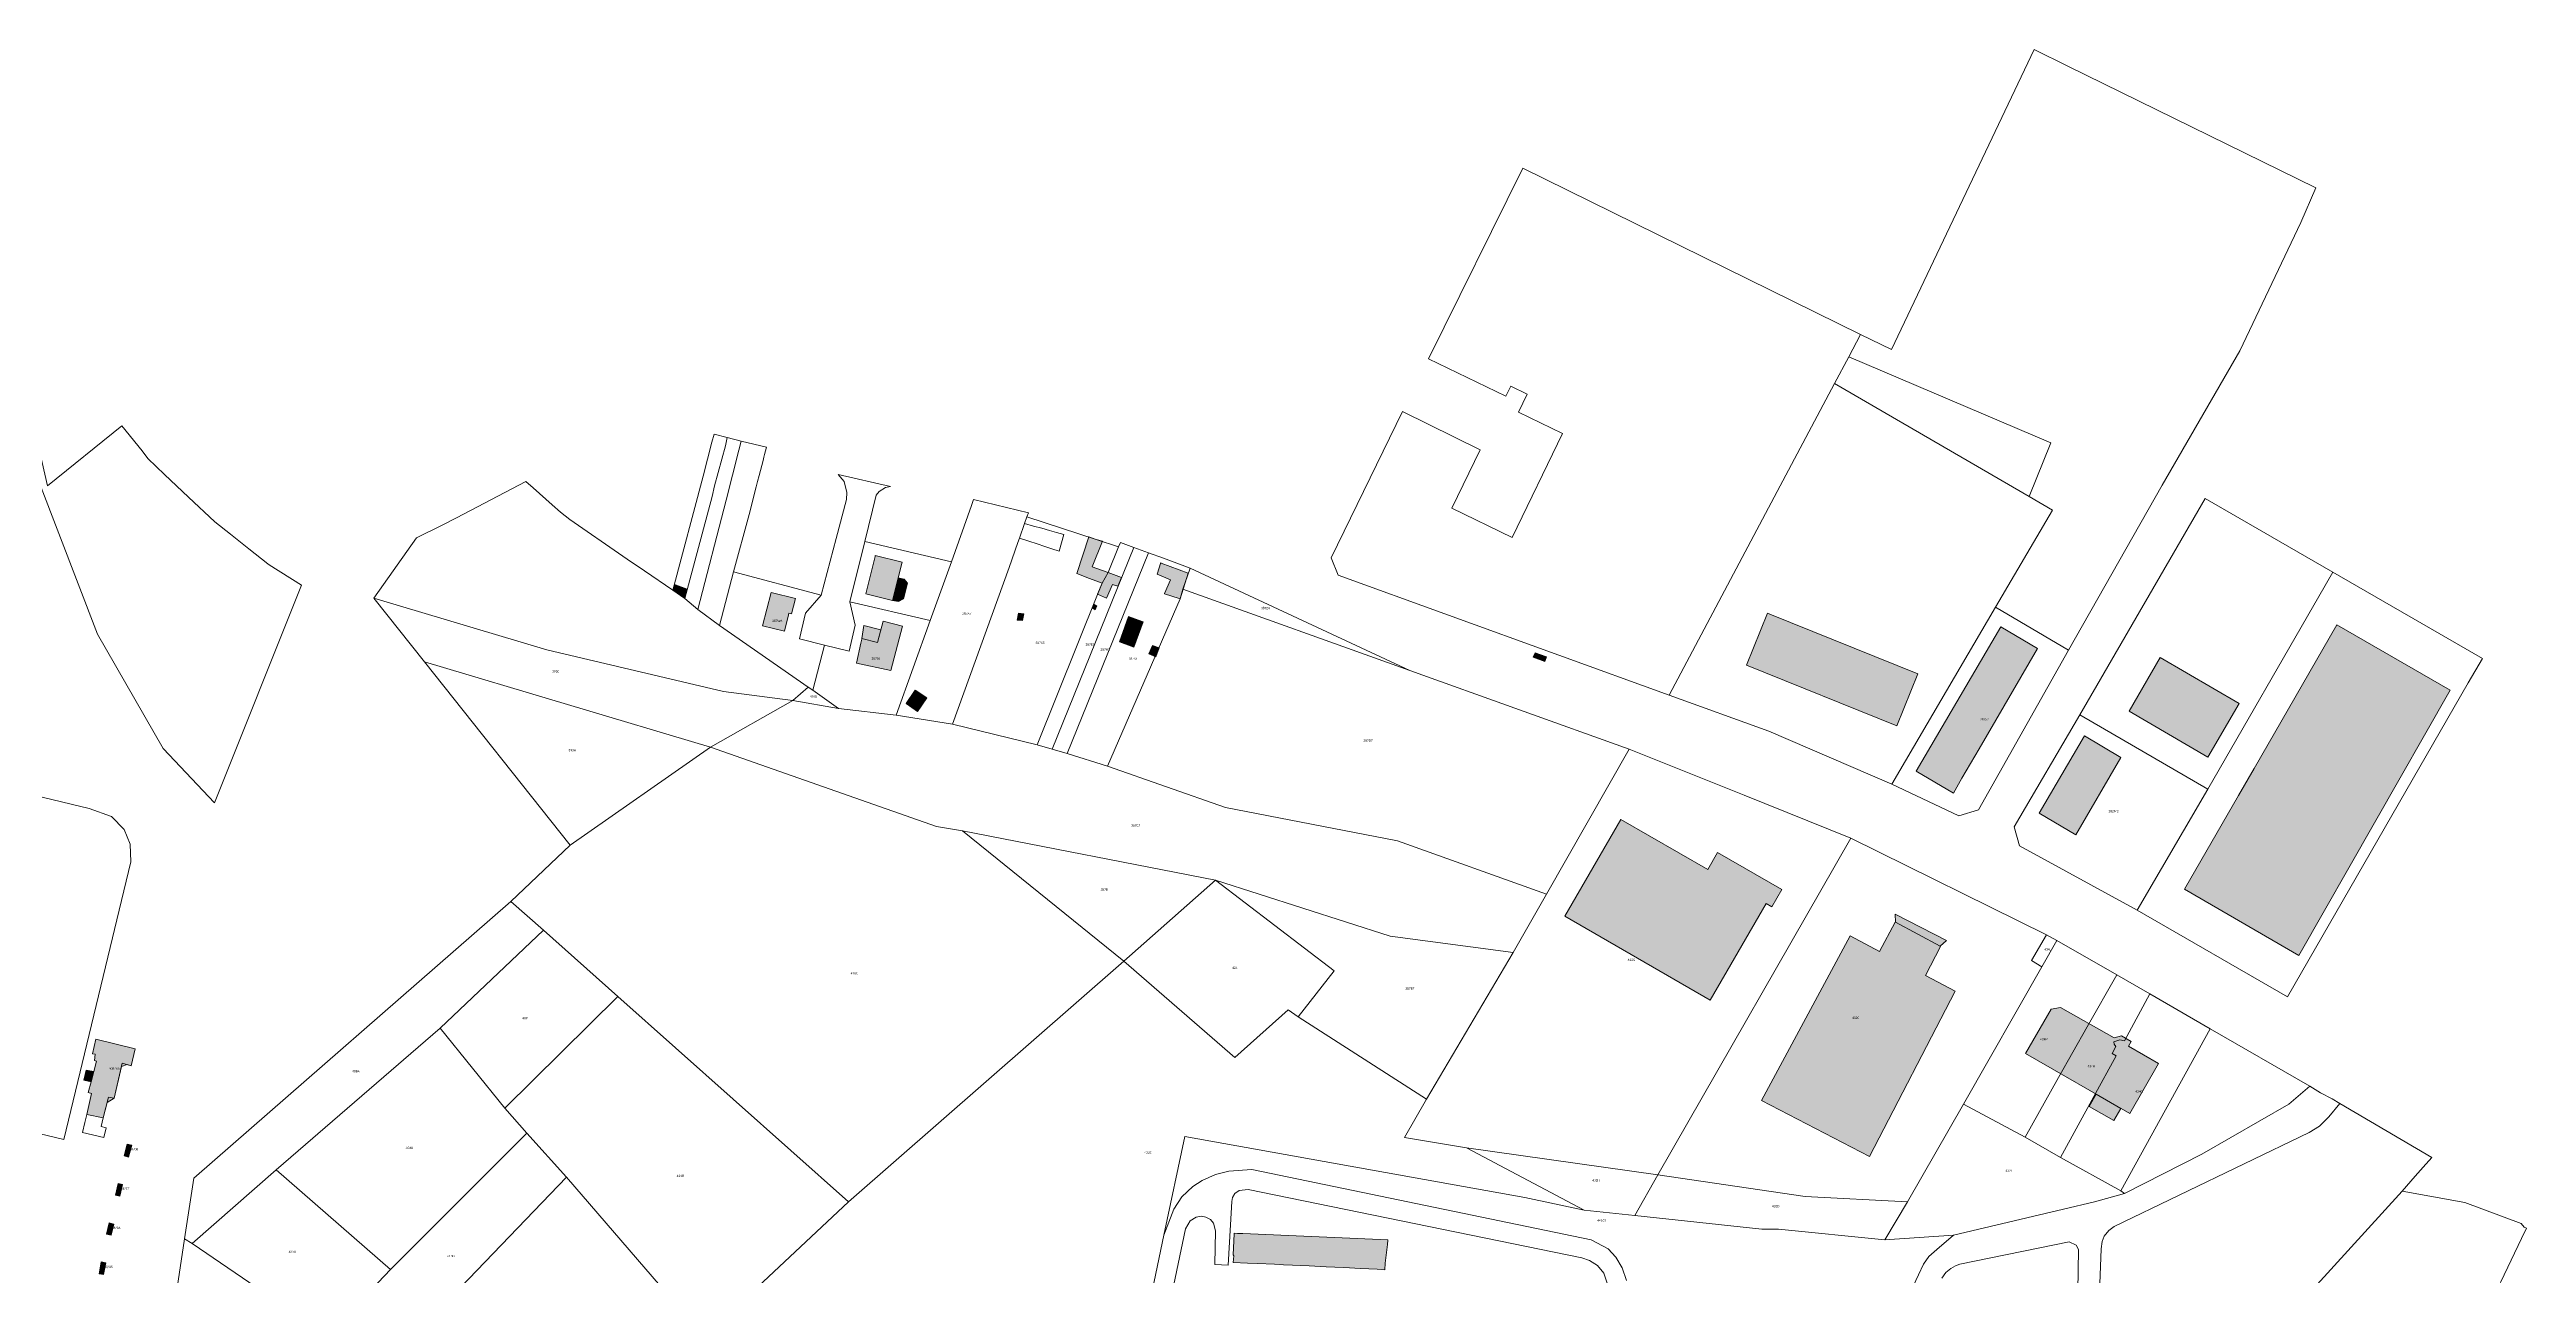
# Model space of a CAD drawing. Header units: metres. Extents: x 113120 to 240396, y 120329 to 242116.
# Drawn here: x 120313 to 121193, y 121698 to 122133 of the extents above; entities that cross this region are included whole.
import ezdxf

# ---------------------------------------------------------------- set-up
doc = ezdxf.new("R2010")
doc.units = ezdxf.units.M
doc.header["$LTSCALE"] = 3
for name, color, linetype, lineweight in [('Bpn_CaPa', 78, 'Continuous', 0), ('Bpn_ReBu', 4, 'Continuous', 0), ('Bpt_CaNu', 7, 'Continuous', 0), ('Hachure bâtiment', 11, 'Continuous', 0)]:
    doc.layers.add(name, color=color, linetype=linetype, lineweight=lineweight)
doc.styles.add('Legend', font='')
doc.styles.get('Legend').set_extended_font_data('Calibri')

msp = doc.modelspace()

# ---------------------------------------------------------------- hatches: boundary and pattern name
at = {"layer": 'Hachure bâtiment'}
h = msp.add_hatch(color=256, dxfattribs=at)
h.dxf.hatch_style = 1
h.paths.add_polyline_path([(120685.24, 121959.5), (120687.52, 121958.83), (120683.8, 121949.78), (120689.52, 121947.68), (120694.27, 121945.94), (120692.99, 121942.83), (120691.09, 121943.5), (120688.94, 121938.6), (120685.7, 121939.98), (120687.34, 121943.93), (120682.92, 121945.63), (120678.35, 121947.35), (120682.7, 121960.38)])
h = msp.add_hatch(color=256, dxfattribs=at)
h.dxf.hatch_style = 1
h.paths.add_polyline_path([(120616.3, 121951.37), (120612.87, 121937.82), (120603.41, 121940.17), (120606.69, 121953.4), (120606.77, 121953.73)])
h = msp.add_hatch(color=256, dxfattribs=at)
h.dxf.hatch_style = 1
h.paths.add_polyline_path([(120709.57, 121940.32), (120711.65, 121945.16), (120706.96, 121947.15), (120708.25, 121951.22), (120708.33, 121951.06), (120717.97, 121947.51), (120715.04, 121938.34), (120714.73, 121938.44), (120712.16, 121939.29), (120709.51, 121940.17)])
h = msp.add_hatch(color=256, dxfattribs=at)
h.dxf.hatch_style = 1
h.paths.add_polyline_path([(120535.72, 121943.39), (120539.97, 121941.8), (120539.09, 121938.52), (120534.8, 121941.4), (120535.45, 121943.47)])
h = msp.add_hatch(color=256, dxfattribs=at)
h.dxf.hatch_style = 1
h.paths.add_polyline_path([(120578.37, 121938.45), (120576.98, 121933.04), (120576.1, 121933.26), (120575.96, 121932.71), (120574.49, 121926.88), (120566.72, 121928.84), (120569.78, 121940.67)])
h = msp.add_hatch(color=256, dxfattribs=at)
h.dxf.hatch_style = 1
h.paths.add_polyline_path([(120612.87, 121937.82), (120614.91, 121945.89), (120616.97, 121945.38), (120618.19, 121943.99), (120616.81, 121938.32), (120615.05, 121937.42)])
h = msp.add_hatch(color=256, dxfattribs=at)
h.dxf.hatch_style = 1
h.paths.add_polyline_path([(120659.59, 121933), (120659.09, 121930.62), (120657.2, 121930.82), (120657.67, 121933.3)])
h = msp.add_hatch(color=256, dxfattribs=at)
h.dxf.hatch_style = 1
h.paths.add_polyline_path([(120685.52, 121935.88), (120684.94, 121934.52), (120684.02, 121935.03), (120684.39, 121936.42)])
h = msp.add_hatch(color=256, dxfattribs=at)
h.dxf.hatch_style = 1
h.paths.add_polyline_path([(120698.68, 121921.19), (120693.5, 121923.05), (120696.74, 121932.12), (120701.93, 121930.26)])
h = msp.add_hatch(color=256, dxfattribs=at)
h.dxf.hatch_style = 1
h.paths.add_polyline_path([(120924.66, 121932.96), (120977.17, 121911.76), (120969.71, 121893.3), (120916.28, 121914.87), (120923.74, 121933.34)])
h = msp.add_hatch(color=256, dxfattribs=at)
h.dxf.hatch_style = 1
h.paths.add_polyline_path([(120616.41, 121928.61), (120612.28, 121912.89), (120600.13, 121915.56), (120601.69, 121922.67), (120602, 121924.08), (120602.04, 121924.28), (120607.53, 121922.84), (120609.52, 121930.42)])
h.paths.add_polyline_path([(120607.53, 121922.84), (120602.04, 121924.28), (120602.75, 121928.88), (120608.73, 121927.42)], flags=16)
h = msp.add_hatch(color=256, dxfattribs=at)
h.dxf.hatch_style = 1
h.paths.add_polyline_path([(121019.79, 121920.68), (120999.02, 121885.08), (120992.88, 121874.62), (120989.89, 121869.35), (120976.57, 121877.13), (121006.66, 121928.37)])
h = msp.add_hatch(color=256, dxfattribs=at)
h.dxf.hatch_style = 1
h.paths.add_polyline_path([(121166.34, 121905.98), (121112.62, 121811.7), (121071.94, 121835.27), (121091.1, 121868.47), (121096.67, 121878.12), (121126.1, 121929.12)])
h = msp.add_hatch(color=256, dxfattribs=at)
h.dxf.hatch_style = 1
h.paths.add_polyline_path([(120707.64, 121920.98), (120706.4, 121917.73), (120704, 121918.83), (120705.22, 121921.82)])
h = msp.add_hatch(color=256, dxfattribs=at)
h.dxf.hatch_style = 1
h.paths.add_polyline_path([(120845.32, 121917.72), (120844.7, 121916.12), (120840.53, 121917.64), (120841.19, 121919.23)])
h = msp.add_hatch(color=256, dxfattribs=at)
h.dxf.hatch_style = 1
h.paths.add_polyline_path([(121091.37, 121901.23), (121080.29, 121882.14), (121052.25, 121898.42), (121063.31, 121917.5)])
h = msp.add_hatch(color=256, dxfattribs=at)
h.dxf.hatch_style = 1
h.paths.add_polyline_path([(120621.8, 121898.4), (120617.7, 121901.15), (120620.94, 121905.99), (120625.04, 121903.24)])
h = msp.add_hatch(color=256, dxfattribs=at)
h.dxf.hatch_style = 1
h.paths.add_polyline_path([(121049.37, 121881.97), (121033.3, 121854.54), (121020.35, 121862.21), (121036.45, 121889.75)])
h = msp.add_hatch(color=256, dxfattribs=at)
h.dxf.hatch_style = 1
h.paths.add_polyline_path([(120902.54, 121842.24), (120906.02, 121848.27), (120928.87, 121835.09), (120925.37, 121828.94), (120923.28, 121830.14), (120903.45, 121795.8), (120851.81, 121825.62), (120871.67, 121860.05)])
h = msp.add_hatch(color=256, dxfattribs=at)
h.dxf.hatch_style = 1
h.paths.add_polyline_path([(120985.09, 121815.01), (120969.28, 121823.51), (120969.21, 121826.43), (120987.44, 121817.03)])
h = msp.add_hatch(color=256, dxfattribs=at)
h.dxf.hatch_style = 1
h.paths.add_polyline_path([(120969.28, 121823.51), (120985.09, 121815.01), (120985.26, 121814.92), (120979.89, 121804.59), (120990.5, 121799.08), (120959.99, 121740.34), (120921.71, 121760.22), (120953.15, 121818.68), (120963.54, 121813.09), (120969.17, 121823.57)])
h = msp.add_hatch(color=256, dxfattribs=at)
h.dxf.hatch_style = 1
h.paths.add_polyline_path([(121047.03, 121782.44), (121049.53, 121783.12), (121053.05, 121781.1), (121052.12, 121779.47), (121062.73, 121773.36), (121052.49, 121755.58), (121015.5, 121776.9), (121024.55, 121792.6), (121027.89, 121793.27)])
h = msp.add_hatch(color=256, dxfattribs=at)
h.dxf.hatch_style = 1
h.paths.add_polyline_path([(120343.82, 121778.52), (120342.34, 121772.48), (120340.95, 121773), (120338.95, 121772.32), (120336.27, 121761), (120333.82, 121759.45), (120332.45, 121754.08), (120326.55, 121755.23), (120328.25, 121762.68), (120327.14, 121763), (120328.12, 121766.81), (120329.05, 121770.44), (120330.02, 121774.2), (120329.34, 121774.43), (120329.62, 121776.63), (120328.67, 121776.75), (120329.75, 121781.92)])
h = msp.add_hatch(color=256, dxfattribs=at)
h.dxf.hatch_style = 1
h.paths.add_polyline_path([(120329.05, 121770.44), (120328.12, 121766.81), (120325.54, 121767.45), (120326.39, 121770.95)])
h = msp.add_hatch(color=256, dxfattribs=at)
h.dxf.hatch_style = 1
h.paths.add_polyline_path([(121049.38, 121757.37), (121046.91, 121753.07), (121038.11, 121758.12), (121040.59, 121762.44)])
h = msp.add_hatch(color=256, dxfattribs=at)
h.dxf.hatch_style = 1
h.paths.add_polyline_path([(120342.54, 121744.28), (120341.45, 121740.12), (120339.85, 121740.55), (120340.94, 121744.72)])
h = msp.add_hatch(color=256, dxfattribs=at)
h.dxf.hatch_style = 1
h.paths.add_polyline_path([(120339.34, 121730.37), (120338.39, 121726.23), (120336.82, 121726.6), (120337.77, 121730.75)])
h = msp.add_hatch(color=256, dxfattribs=at)
h.dxf.hatch_style = 1
h.paths.add_polyline_path([(120336.22, 121716.28), (120335.27, 121712.32), (120333.54, 121712.75), (120334.49, 121716.72)])
h = msp.add_hatch(color=256, dxfattribs=at)
h.dxf.hatch_style = 1
h.paths.add_polyline_path([(120735.53, 121713), (120737.37, 121712.92), (120788.93, 121710.76), (120788.91, 121710.61), (120788.73, 121709.06), (120787.95, 121702.46), (120787.8, 121700.08), (120785.08, 121700.27), (120779.17, 121700.55), (120773.26, 121700.83), (120770.1, 121700.99), (120766.92, 121701.14), (120760.9, 121701.43), (120754.98, 121701.71), (120751.83, 121701.87), (120748.62, 121702.03), (120742.59, 121702.31), (120738.98, 121702.43), (120733.99, 121702.65), (120734.14, 121705.03), (120733.91, 121705.42), (120734.26, 121712.87), (120734.28, 121713.05)])
h = msp.add_hatch(color=256, dxfattribs=at)
h.dxf.hatch_style = 1
h.paths.add_polyline_path([(120333.34, 121702.55), (120332.54, 121698.37), (120330.94, 121698.68), (120331.75, 121702.87)])

# ---------------------------------------------------------------- linework, layer by layer
at = {"layer": 'Bpn_CaPa'}
for points in [[(121030.69, 121920.11), (121004.86, 121935.44), (121025.08, 121969.9), (121016.74, 121974.75), (121024.43, 121993.78), (120952.73, 122024.27), (120956.86, 122032.29), (120967.82, 122026.9), (121018.49, 122133.46), (121030.51, 122127.56), (121118.62, 122084.37), (121113.31, 122071.98), (121091.65, 122026.45), (121064.06, 121978.73), (121030.69, 121920.11)], [(120794.12, 122004.86), (120821.7, 121991.34), (120811.67, 121970.58), (120833.02, 121960.21), (120850.93, 121997.09), (120835.28, 122004.69), (120838.36, 122011.12), (120832.6, 122013.91), (120830.85, 122010.3), (120803.39, 122023.65), (120836.8, 122091.35), (120956.86, 122032.29), (120952.73, 122024.27), (120947.66, 122014.91), (120927.26, 121976.5), (120888.84, 121904.15), (120771.23, 121946.79), (120768.73, 121952.98), (120794.12, 122004.86)], [(120390.96, 121950.76), (120391.37, 121950.41), (120402.88, 121943.23), (120372, 121865.89), (120353.68, 121885.26), (120330.4, 121925.85), (120309.82, 121979.45), (120288.97, 122071.19), (120291.85, 122070.73), (120299.38, 122036.51), (120312.58, 121978.49), (120339.08, 121999.85), (120346.26, 121990.91), (120348.34, 121988.22), (120354.16, 121982.48), (120362.73, 121974.45), (120372.09, 121965.69), (120377.63, 121961.3), (120384.17, 121956.11), (120390.96, 121950.76)], [(120888.84, 121904.15), (120927.26, 121976.5), (120947.66, 122014.91), (121016.74, 121974.75), (121025.08, 121969.9), (121004.86, 121935.44), (120967.94, 121872.49), (120924.21, 121891.33), (120888.84, 121904.15)], [(120549.46, 121996.81), (120554.18, 121995.64), (120553.49, 121992.75), (120549.67, 121978.47), (120548.8, 121974.73), (120539.09, 121938.52), (120534.81, 121941.45), (120545.59, 121981.92), (120548.71, 121994.07), (120549.46, 121996.81)], [(120559.1, 121994.42), (120558.24, 121991.16), (120553.76, 121973.39), (120543.75, 121934.57), (120539.09, 121938.52), (120548.8, 121974.73), (120549.67, 121978.47), (120553.49, 121992.75), (120554.18, 121995.64), (120559.1, 121994.42)], [(120559.1, 121994.42), (120568.08, 121992.19), (120567.43, 121989.68), (120567.18, 121988.72), (120566.88, 121987.56), (120565.51, 121982.2), (120564.94, 121980), (120564.47, 121978.16), (120561.95, 121968.36), (120556.36, 121947.93), (120551.44, 121928.87), (120543.75, 121934.57), (120553.76, 121973.39), (120558.24, 121991.16), (120559.1, 121994.42)], [(120482.59, 121980.05), (120485.15, 121977.75), (120491.95, 121971.72), (120494.89, 121969.2), (120498.25, 121966.51), (120502.86, 121963.32), (120512.43, 121956.77), (120518.65, 121952.52), (120524.78, 121948.32), (120534.81, 121941.45), (120539.09, 121938.52), (120543.75, 121934.57), (120551.44, 121928.87), (120582.96, 121907), (120577.52, 121902.22), (120552.89, 121905.47), (120490.01, 121920.21), (120428.61, 121938.59), (120443.71, 121960.01), (120452.64, 121964.45), (120458.01, 121967.17), (120482.59, 121980.05)], [(120588.75, 121921.87), (120579.78, 121924.14), (120581.94, 121933.27), (120587.59, 121939.67), (120592.9, 121959.83), (120596.5, 121973.69), (120596.6, 121976.18), (120595.76, 121980.1), (120593.54, 121982.5), (120612.19, 121978.22), (120610.44, 121977.94), (120608.14, 121976.47), (120607.04, 121975.23), (120603.02, 121958.71), (120597.69, 121937.3), (120599.61, 121928.98), (120597.49, 121919.77), (120588.75, 121921.87)], [(120660.66, 121967.46), (120659.82, 121965.12), (120657.99, 121959.92), (120657.44, 121958.36), (120654.3, 121949.45), (120634.23, 121893.86), (120614.14, 121897.03), (120626.32, 121930.62), (120633.88, 121951.47), (120640.99, 121971.47), (120641.71, 121973.67), (120661.16, 121968.87), (120660.66, 121967.46)], [(120634.23, 121893.86), (120654.3, 121949.45), (120657.44, 121958.36), (120657.99, 121959.92), (120661.28, 121958.85), (120664.27, 121957.92), (120667.04, 121957), (120669.54, 121956.18), (120672.09, 121955.36), (120673.73, 121961.27), (120671.19, 121961.97), (120668.65, 121962.67), (120665.93, 121963.43), (120663.04, 121964.23), (120659.82, 121965.12), (120660.66, 121967.46), (120685.24, 121959.5), (120693.2, 121956.79), (120689.52, 121947.68), (120687.34, 121943.93), (120685.74, 121939.97), (120664.29, 121886.46), (120634.23, 121893.86)], [(121079.34, 121973.97), (121124.66, 121947.88), (121119.64, 121939.17), (121080.21, 121870.73), (121034.77, 121897.23), (121079.34, 121973.97)], [(120603.02, 121958.71), (120633.88, 121951.47), (120626.32, 121930.62), (120597.69, 121937.3), (120603.02, 121958.71)], [(120669.67, 121885.02), (120664.29, 121886.46), (120685.74, 121939.97), (120687.34, 121943.93), (120689.52, 121947.68), (120693.2, 121956.79), (120693.88, 121958.33), (120698.64, 121956.63), (120669.67, 121885.02)], [(120703.89, 121954.73), (120674.94, 121883.4), (120669.67, 121885.02), (120698.64, 121956.63), (120703.89, 121954.73)], [(120703.89, 121954.73), (120709.18, 121952.8), (120718.62, 121949.32), (120716.1, 121941.8), (120715.04, 121938.34), (120689.29, 121878.92), (120674.94, 121883.4), (120703.89, 121954.73)], [(120796.71, 121912.93), (120716.1, 121941.8), (120718.62, 121949.32), (120796.71, 121912.93)], [(120584.52, 121905.9), (120582.96, 121907), (120551.44, 121928.87), (120556.36, 121947.93), (120587.59, 121939.67), (120581.94, 121933.27), (120579.78, 121924.14), (120588.75, 121921.87), (120584.52, 121905.9)], [(120796.71, 121912.93), (120874.6, 121885.02), (120845.23, 121833.47), (120792.35, 121852.47), (120731.19, 121864.25), (120689.29, 121878.92), (120715.04, 121938.34), (120716.1, 121941.8), (120796.71, 121912.93)], [(121108.58, 121797.07), (121055.14, 121827.83), (121080.21, 121870.73), (121119.64, 121939.17), (121124.66, 121947.88), (121177.8, 121917.2), (121172.8, 121908.54), (121108.58, 121797.07)], [(120446.64, 121915.99), (120428.61, 121938.59), (120490.01, 121920.21), (120552.89, 121905.47), (120577.52, 121902.22), (120548.26, 121885.74), (120446.64, 121915.99)], [(120584.52, 121905.9), (120588.75, 121921.87), (120597.49, 121919.77), (120599.61, 121928.98), (120597.69, 121937.3), (120626.32, 121930.62), (120614.14, 121897.03), (120593.65, 121899.48), (120584.52, 121905.9)], [(121030.69, 121920.11), (120998.8, 121863.45), (120991.76, 121861.28), (120967.94, 121872.49), (121004.86, 121935.44), (121030.69, 121920.11)], [(120446.64, 121915.99), (120548.26, 121885.74), (120498.39, 121850.9), (120446.64, 121915.99)], [(120584.52, 121905.9), (120593.65, 121899.48), (120577.52, 121902.22), (120582.96, 121907), (120584.52, 121905.9)], [(120548.26, 121885.74), (120577.52, 121902.22), (120593.65, 121899.48), (120614.14, 121897.03), (120634.23, 121893.86), (120664.29, 121886.46), (120669.67, 121885.02), (120674.94, 121883.4), (120689.29, 121878.92), (120731.19, 121864.25), (120792.35, 121852.47), (120845.23, 121833.47), (120833.38, 121812.72), (120789.74, 121818.52), (120727.69, 121838.43), (120637.72, 121856.01), (120628.52, 121857.55), (120548.26, 121885.74)], [(121034.77, 121897.23), (121080.21, 121870.73), (121055.14, 121827.83), (121013.34, 121850.63), (121011.41, 121857.37), (121034.77, 121897.23)], [(120342.27, 121845.02), (120318.47, 121746.36), (120290.18, 121753.05), (120293.23, 121766.29), (120293.51, 121768.85), (120292.79, 121771.63), (120288.86, 121774.46), (120236.85, 121786.87), (120233.9, 121802.88), (120249.17, 121882.77), (120327.45, 121863.95), (120335.32, 121861.04), (120339.91, 121856.41), (120342.05, 121851.24), (120342.27, 121845.02)], [(120548.26, 121885.74), (120628.52, 121857.55), (120637.72, 121856.01), (120695.04, 121809.74), (120597.21, 121724.15), (120515.23, 121797.19), (120488.87, 121820.65), (120477.32, 121830.93), (120498.39, 121850.9), (120548.26, 121885.74)], [(120884.83, 121733.77), (120816.84, 121743.44), (120794.76, 121747.04), (120802.65, 121760.64), (120833.38, 121812.72), (120845.23, 121833.47), (120874.6, 121885.02), (120915.5, 121868.62), (120953.45, 121853.33), (120884.83, 121733.77)], [(120637.72, 121856.01), (120727.69, 121838.43), (120695.04, 121809.74), (120637.72, 121856.01)], [(120973.55, 121724.16), (120937.22, 121726.04), (120884.83, 121733.77), (120953.45, 121853.33), (121022.88, 121819.01), (121017.62, 121809.95), (121021.28, 121807.65), (120993.42, 121758.95), (120973.55, 121724.16)], [(120727.69, 121838.43), (120769.82, 121806.19), (120757.04, 121789.93), (120753.46, 121792.45), (120734.53, 121775.43), (120695.04, 121809.74), (120727.69, 121838.43)], [(120802.65, 121760.64), (120757.04, 121789.93), (120769.82, 121806.19), (120727.69, 121838.43), (120789.74, 121818.52), (120833.38, 121812.72), (120802.65, 121760.64)], [(120452.21, 121785.83), (120393.88, 121735.58), (120364.05, 121709.44), (120361.36, 121711.07), (120364.59, 121732.57), (120477.32, 121830.93), (120488.87, 121820.65), (120452.21, 121785.83)], [(120475.12, 121757.44), (120452.21, 121785.83), (120488.87, 121820.65), (120515.23, 121797.19), (120475.12, 121757.44)], [(121026.65, 121817.05), (121021.28, 121807.65), (121017.62, 121809.95), (121022.88, 121819.01), (121026.65, 121817.05)], [(120602.1, 121663.83), (120574.47, 121641.87), (120568.87, 121648.4), (120546.06, 121676.27), (120597.21, 121724.15), (120695.04, 121809.74), (120734.53, 121775.43), (120753.46, 121792.45), (120757.04, 121789.93), (120802.65, 121760.64), (120794.76, 121747.04), (120816.84, 121743.44), (120858.68, 121721.25), (120837.53, 121725.8), (120716.8, 121747.4), (120709.26, 121712.38), (120697.11, 121653.9), (120696.54, 121651.2), (120691.29, 121636.31), (120679.82, 121628.58), (120672.49, 121637.49), (120668.4, 121642.13), (120631.16, 121686.66), (120602.1, 121663.83)], [(121026.65, 121817.05), (121047.88, 121804.85), (121037.43, 121786.36), (121027.24, 121768.33), (121015.33, 121747.13), (120993.42, 121758.95), (121021.28, 121807.65), (121026.65, 121817.05)], [(121047.88, 121804.85), (121059.67, 121798.06), (121050.62, 121781.37), (121048.98, 121781.76), (121046.84, 121781.08), (121047.01, 121780.16), (121047.54, 121779.43), (121046.29, 121776.88), (121047.64, 121776.08), (121039.78, 121761.57), (121027.86, 121739.93), (121015.33, 121747.13), (121027.24, 121768.33), (121037.43, 121786.36), (121047.88, 121804.85)], [(120546.06, 121676.27), (120530.39, 121694.23), (120497.09, 121732.94), (120483.01, 121748.65), (120475.12, 121757.44), (120515.23, 121797.19), (120597.21, 121724.15), (120546.06, 121676.27)], [(121049.31, 121728.1), (121027.86, 121739.93), (121039.78, 121761.57), (121047.64, 121776.08), (121046.29, 121776.88), (121047.54, 121779.43), (121047.01, 121780.16), (121046.84, 121781.08), (121048.98, 121781.76), (121050.62, 121781.37), (121059.67, 121798.06), (121081.09, 121785.7), (121049.31, 121728.1)], [(120475.12, 121757.44), (120483.01, 121748.65), (120434.51, 121700.15), (120393.88, 121735.58), (120452.21, 121785.83), (120475.12, 121757.44)], [(121049.31, 121728.1), (121081.09, 121785.7), (121116.55, 121765.24), (121109.06, 121758.94), (121078.16, 121741.08), (121050.62, 121727.21), (121049.31, 121728.1)], [(120326.55, 121755.23), (120328.25, 121762.68), (120327.14, 121763), (120328.12, 121766.81), (120325.54, 121767.45), (120326.39, 121770.95), (120329.05, 121770.44), (120330.02, 121774.2), (120329.34, 121774.43), (120329.62, 121776.63), (120328.67, 121776.75), (120329.75, 121781.92), (120343.82, 121778.52), (120342.34, 121772.48), (120339.15, 121773.43), (120336.27, 121761), (120334.25, 121761.37), (120332.45, 121754.08), (120331.73, 121750.93), (120333.5, 121750.48), (120332.62, 121747), (120325.07, 121748.88), (120325.95, 121752.37), (120326.55, 121755.23)], [(120973.55, 121724.16), (120993.42, 121758.95), (121015.33, 121747.13), (121027.86, 121739.93), (121049.31, 121728.1), (121050.62, 121727.21), (121039.96, 121724.24), (121029.01, 121721.65), (120989.88, 121712.31), (120965.45, 121710.76), (120973.55, 121724.16)], [(120419.13, 121671.35), (120413.53, 121675.57), (120412.16, 121676.61), (120434.51, 121700.15), (120483.01, 121748.65), (120497.09, 121732.94), (120430.43, 121663.72), (120427.76, 121665.5), (120423.32, 121668.47), (120419.13, 121671.35)], [(120342.54, 121744.28), (120341.45, 121740.12), (120339.85, 121740.55), (120340.94, 121744.68), (120342.54, 121744.28)], [(120884.83, 121733.77), (120876.62, 121719.37), (120858.68, 121721.25), (120816.84, 121743.44), (120884.83, 121733.77)], [(120339.34, 121730.37), (120338.39, 121726.23), (120336.82, 121726.6), (120337.77, 121730.75), (120339.34, 121730.37)], [(120412.16, 121676.61), (120364.05, 121709.44), (120393.88, 121735.58), (120434.51, 121700.15), (120412.16, 121676.61)], [(120455.46, 121646.05), (120442.95, 121654.85), (120435.95, 121660.1), (120432.02, 121662.67), (120430.43, 121663.72), (120497.09, 121732.94), (120530.39, 121694.23), (120499.7, 121666.13), (120461.7, 121675.1), (120455.46, 121646.05)], [(120973.55, 121724.16), (120965.45, 121710.76), (120927.76, 121714.46), (120921.73, 121714.52), (120876.62, 121719.37), (120884.83, 121733.77), (120937.22, 121726.04), (120973.55, 121724.16)], [(121023.74, 121590.24), (121149.26, 121728.02), (121171.55, 121723.92), (121191.63, 121716.53), (121192.66, 121715.18), (121193.47, 121714.8), (121191.77, 121711.13), (121184.41, 121695.84), (121182.97, 121692.89), (121181.73, 121690.31), (121180.35, 121687.47), (121178.71, 121683.82), (121171.02, 121668.16), (121168.92, 121663.8), (121149.5, 121624.34), (121143.91, 121613.08), (121102.36, 121528.01), (121098.41, 121519.93), (121072.79, 121544.06), (121048.58, 121566.85), (121023.74, 121590.24)], [(120336.22, 121716.28), (120335.27, 121712.32), (120333.54, 121712.75), (120334.49, 121716.72), (120336.22, 121716.28)], [(120333.34, 121702.55), (120332.54, 121698.37), (120330.94, 121698.68), (120331.75, 121702.87), (120333.34, 121702.55)], [(120384.02, 121623.45), (120386.19, 121633.5), (120387.66, 121639.61), (120390.79, 121651.2), (120356.94, 121681.77), (120361.36, 121711.07), (120364.05, 121709.44), (120412.16, 121676.61), (120413.53, 121675.57), (120406.23, 121642.63), (120397.5, 121644.6), (120396.1, 121637.83), (120395.46, 121633.82), (120394.88, 121631.83), (120392.5, 121621.73), (120384.02, 121623.45)]]:
    msp.add_lwpolyline(points, close=True, dxfattribs=at)
for points in [[(120975.56, 121694.24), (120977.46, 121698.33), (120979.18, 121702.11), (120981.16, 121704.76), (120984.01, 121707.28), (120989.88, 121712.31), (121029.01, 121721.65), (121039.96, 121724.24), (121050.62, 121727.21), (121078.16, 121741.08), (121109.06, 121758.94), (121116.55, 121765.24), (121120.3, 121762.94), (121124.47, 121760.77), (121127.13, 121759.17), (121123.26, 121754.43), (121119.98, 121751.12), (121116.28, 121748.86), (121046.97, 121715.41), (121045.06, 121714.06), (121043.46, 121712.06), (121042.67, 121710.14), (121042.35, 121707.52), (121041.76, 121692.03)], [(121041.76, 121692.03), (121042.35, 121707.52), (121042.67, 121710.14), (121043.46, 121712.06), (121045.06, 121714.06), (121046.97, 121715.41), (121116.28, 121748.86), (121119.98, 121751.12), (121123.26, 121754.43), (121127.13, 121759.17), (121159.82, 121739.93), (121156.78, 121736.48), (121153.95, 121733.29), (121149.26, 121728.02), (121023.74, 121590.24)], [(120873.67, 121696.27), (120872.14, 121700.81), (120869.87, 121704.56), (120867.14, 121707.53), (120861.19, 121710.65), (120740.59, 121735.73), (120732.39, 121735.1), (120727.67, 121733.86), (120722.95, 121731.76), (120719.57, 121729.6), (120715.75, 121725.98), (120712.83, 121721.63), (120709.26, 121712.38), (120716.8, 121747.4), (120837.53, 121725.8), (120858.68, 121721.25), (120876.62, 121719.37), (120921.73, 121714.52), (120927.76, 121714.46), (120965.45, 121710.76), (120989.88, 121712.31), (120989.88, 121712.31), (120984.01, 121707.28), (120981.16, 121704.76), (120979.18, 121702.11), (120977.46, 121698.33), (120975.56, 121694.24)], [(120697.11, 121653.9), (120709.26, 121712.38), (120712.83, 121721.63), (120715.75, 121725.98), (120719.57, 121729.6), (120722.95, 121731.76), (120727.67, 121733.86), (120732.39, 121735.1), (120740.59, 121735.73), (120861.19, 121710.65), (120867.14, 121707.53), (120869.87, 121704.56), (120872.14, 121700.81), (120873.67, 121696.27)], [(120867.04, 121694.58), (120865.63, 121698.82), (120863.39, 121701.57), (120860.58, 121703.32), (120857.86, 121704.33), (120739.24, 121728.61), (120736.05, 121728.26), (120734.53, 121727.13), (120733.72, 121725.8), (120733.48, 121724.33), (120732.98, 121716.05), (120732.15, 121701.69), (120727.39, 121701.9), (120727.65, 121713.91), (120726.89, 121716.59), (120725.82, 121717.9), (120724.22, 121718.75), (120722.7, 121719.16), (120720.81, 121718.79), (120718.64, 121717.4), (120716.99, 121714.67), (120704.42, 121654.72)], [(120704.42, 121654.72), (120716.99, 121714.67), (120718.64, 121717.4), (120720.81, 121718.79), (120722.7, 121719.16), (120724.22, 121718.75), (120725.82, 121717.9), (120726.89, 121716.59), (120727.65, 121713.91), (120727.39, 121701.9), (120732.15, 121701.69), (120732.98, 121716.05), (120733.48, 121724.33), (120733.72, 121725.8), (120734.53, 121727.13), (120736.05, 121728.26), (120739.24, 121728.61), (120857.86, 121704.33), (120860.58, 121703.32), (120863.39, 121701.57), (120865.63, 121698.82), (120867.04, 121694.58)], [(121034.12, 121692.45), (121034.25, 121707.25), (121033.43, 121708.84), (121031.01, 121709.97), (120992.13, 121702.04), (120990.54, 121701.49), (120988.91, 121700.58), (120987.17, 121699.08), (120985.71, 121697.05)], [(120985.71, 121697.05), (120987.17, 121699.08), (120988.91, 121700.58), (120990.54, 121701.49), (120992.13, 121702.04), (121031.01, 121709.97), (121033.43, 121708.84), (121034.25, 121707.25), (121034.12, 121692.45)]]:
    msp.add_lwpolyline(points, dxfattribs=at)
at = {"layer": 'Bpn_ReBu'}
for points in [[(120685.24, 121959.5), (120687.52, 121958.83), (120683.8, 121949.78), (120689.52, 121947.68), (120694.27, 121945.94), (120692.99, 121942.83), (120691.09, 121943.5), (120688.94, 121938.6), (120685.7, 121939.98), (120687.34, 121943.93), (120682.92, 121945.63), (120678.35, 121947.35), (120682.7, 121960.38), (120685.24, 121959.5)], [(120616.3, 121951.37), (120612.87, 121937.82), (120603.41, 121940.17), (120606.69, 121953.4), (120606.77, 121953.73), (120616.3, 121951.37)], [(120709.57, 121940.32), (120711.65, 121945.16), (120706.96, 121947.15), (120708.25, 121951.22), (120708.33, 121951.06), (120717.97, 121947.51), (120715.04, 121938.34), (120714.73, 121938.44), (120712.16, 121939.29), (120709.51, 121940.17), (120709.57, 121940.32)], [(120535.72, 121943.39), (120539.97, 121941.8), (120539.09, 121938.52), (120534.8, 121941.4), (120535.45, 121943.47), (120535.72, 121943.39)], [(120578.37, 121938.45), (120576.98, 121933.04), (120576.1, 121933.26), (120575.96, 121932.71), (120574.49, 121926.88), (120566.72, 121928.84), (120569.78, 121940.67), (120578.37, 121938.45)], [(120612.87, 121937.82), (120614.91, 121945.89), (120616.97, 121945.38), (120618.19, 121943.99), (120616.81, 121938.32), (120615.05, 121937.42), (120612.87, 121937.82)], [(120659.59, 121933), (120659.09, 121930.62), (120657.2, 121930.82), (120657.67, 121933.3), (120659.59, 121933)], [(120685.52, 121935.88), (120684.94, 121934.52), (120684.02, 121935.03), (120684.39, 121936.42), (120685.52, 121935.88)], [(120698.68, 121921.19), (120693.5, 121923.05), (120696.74, 121932.12), (120701.93, 121930.26), (120698.68, 121921.19)], [(120924.66, 121932.96), (120977.17, 121911.76), (120969.71, 121893.3), (120916.28, 121914.87), (120923.74, 121933.34), (120924.66, 121932.96)], [(120616.41, 121928.61), (120612.28, 121912.89), (120600.13, 121915.56), (120601.69, 121922.67), (120602, 121924.08), (120602.04, 121924.28), (120607.53, 121922.84), (120609.52, 121930.42), (120616.41, 121928.61)], [(120607.53, 121922.84), (120602.04, 121924.28), (120602.75, 121928.88), (120608.73, 121927.42), (120607.53, 121922.84)], [(121019.79, 121920.68), (120999.02, 121885.08), (120992.88, 121874.62), (120989.89, 121869.35), (120976.57, 121877.13), (121006.66, 121928.37), (121019.79, 121920.68)], [(121166.34, 121905.98), (121112.62, 121811.7), (121071.94, 121835.27), (121091.1, 121868.47), (121096.67, 121878.12), (121126.1, 121929.12), (121166.34, 121905.98)], [(120707.64, 121920.98), (120706.4, 121917.73), (120704, 121918.83), (120705.22, 121921.82), (120707.64, 121920.98)], [(120845.32, 121917.72), (120844.7, 121916.12), (120840.53, 121917.64), (120841.19, 121919.23), (120845.32, 121917.72)], [(121091.37, 121901.23), (121080.29, 121882.14), (121052.25, 121898.42), (121063.31, 121917.5), (121091.37, 121901.23)], [(120621.8, 121898.4), (120617.7, 121901.15), (120620.94, 121905.99), (120625.04, 121903.24), (120621.8, 121898.4)], [(121049.37, 121881.97), (121033.3, 121854.54), (121020.35, 121862.21), (121036.45, 121889.75), (121049.37, 121881.97)], [(120902.54, 121842.24), (120906.02, 121848.27), (120928.87, 121835.09), (120925.37, 121828.94), (120923.28, 121830.14), (120903.45, 121795.8), (120851.81, 121825.62), (120871.67, 121860.05), (120902.54, 121842.24)], [(120985.09, 121815.01), (120969.28, 121823.51), (120969.21, 121826.43), (120987.44, 121817.03), (120985.09, 121815.01)], [(120969.28, 121823.51), (120985.09, 121815.01), (120985.26, 121814.92), (120979.89, 121804.59), (120990.5, 121799.08), (120959.99, 121740.34), (120921.71, 121760.22), (120953.15, 121818.68), (120963.54, 121813.09), (120969.17, 121823.57), (120969.28, 121823.51)], [(121047.03, 121782.44), (121049.53, 121783.12), (121053.05, 121781.1), (121052.12, 121779.47), (121062.73, 121773.36), (121052.49, 121755.58), (121015.5, 121776.9), (121024.55, 121792.6), (121027.89, 121793.27), (121047.03, 121782.44)], [(120343.82, 121778.52), (120342.34, 121772.48), (120340.95, 121773), (120338.95, 121772.32), (120336.27, 121761), (120333.82, 121759.45), (120332.45, 121754.08), (120326.55, 121755.23), (120328.25, 121762.68), (120327.14, 121763), (120328.12, 121766.81), (120329.05, 121770.44), (120330.02, 121774.2), (120329.34, 121774.43), (120329.62, 121776.63), (120328.67, 121776.75), (120329.75, 121781.92), (120343.82, 121778.52)], [(120329.05, 121770.44), (120328.12, 121766.81), (120325.54, 121767.45), (120326.39, 121770.95), (120329.05, 121770.44)], [(121049.38, 121757.37), (121046.91, 121753.07), (121038.11, 121758.12), (121040.59, 121762.44), (121049.38, 121757.37)], [(120342.54, 121744.28), (120341.45, 121740.12), (120339.85, 121740.55), (120340.94, 121744.72), (120342.54, 121744.28)], [(120339.34, 121730.37), (120338.39, 121726.23), (120336.82, 121726.6), (120337.77, 121730.75), (120339.34, 121730.37)], [(120336.22, 121716.28), (120335.27, 121712.32), (120333.54, 121712.75), (120334.49, 121716.72), (120336.22, 121716.28)], [(120735.53, 121713), (120737.37, 121712.92), (120788.93, 121710.76), (120788.91, 121710.61), (120788.73, 121709.06), (120787.95, 121702.46), (120787.8, 121700.08), (120785.08, 121700.27), (120779.17, 121700.55), (120773.26, 121700.83), (120770.1, 121700.99), (120766.92, 121701.14), (120760.9, 121701.43), (120754.98, 121701.71), (120751.83, 121701.87), (120748.62, 121702.03), (120742.59, 121702.31), (120738.98, 121702.43), (120733.99, 121702.65), (120734.14, 121705.03), (120733.91, 121705.42), (120734.26, 121712.87), (120734.28, 121713.05), (120735.53, 121713)], [(120333.34, 121702.55), (120332.54, 121698.37), (120330.94, 121698.68), (120331.75, 121702.87), (120333.34, 121702.55)]]:
    msp.add_lwpolyline(points, close=True, dxfattribs=at)

# ---------------------------------------------------------------- texts
at = {"layer": 'Bpt_CaNu', "char_height": 0.8, "attachment_point": 7, "style": 'Legend'}
for s, insert in [('387A7', (120637.65, 121932.7)), ('387Z4', (120743.81, 121934.68)), ('387W6', (120570.09, 121930.11)), ('387X5', (120663.71, 121922.35)), ('387S6', (120605.42, 121916.78)), ('387E3', (120681.46, 121921.74)), ('387H2', (120686.78, 121919.94)), ('387S5', (120696.78, 121916.71)), ('393C', (120491.93, 121912.16)), ('410D', (120583.49, 121903.24)), ('387D7', (120780.2, 121887.64)), ('282S2', (120999.32, 121895.17)), ('393A', (120497.76, 121884.21)), ('282M2', (121044.93, 121862.53)), ('387C7', (120697.68, 121857.47)), ('387B', (120686.82, 121834.73)), ('432G', (120874.11, 121809.73)), ('434L', (121022.14, 121813.44)), ('410C', (120598.02, 121804.94)), ('424', (120733.57, 121806.93)), ('387B7', (120795.09, 121799.53)), ('409', (120481.31, 121789.05)), ('432C', (120953.86, 121789.15)), ('434M', (121020.65, 121781.57)), ('408/10A', (120334.45, 121771.06)), ('408A', (120420.88, 121770.19)), ('434H', (121037.5, 121771.96)), ('434G', (121054.48, 121762.98)), ('408/08', (120341.19, 121742.4)), ('406A', (120439.91, 121742.99)), ('422C', (120702.38, 121741.29)), ('408/07', (120338.08, 121728.49)), ('411B', (120536.17, 121733.07)), ('432H', (120861.5, 121731.41)), ('432E', (121008.37, 121734.86)), ('432D', (120925.34, 121722.27)), ('408/06', (120334.88, 121714.52)), ('441C9', (120863.32, 121717.19)), ('405A', (120398.32, 121706.09)), ('413D', (120454.62, 121704.55)), ('408/05', (120332.14, 121700.62))]:
    msp.add_mtext(s, dxfattribs=dict(at, insert=insert))

doc.saveas('drawing.dxf')
